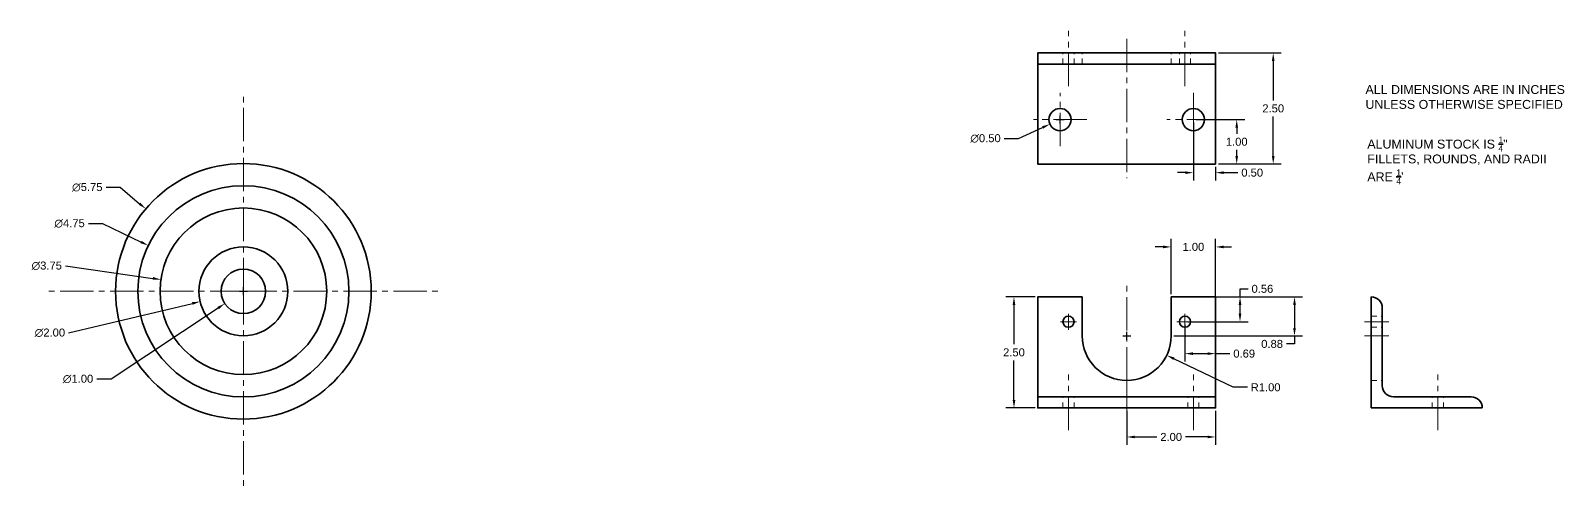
# Model space of a CAD drawing. Header units: inches. Extents: x 22.3 to 84.7, y -0.1 to 11.
# Drawn here: x 50.21 to 84.71, y 0.68 to 11.05 of the extents above; entities that cross this region are included whole.
import ezdxf

# ---------------------------------------------------------------- set-up
doc = ezdxf.new("R2010")
doc.units = ezdxf.units.IN
doc.header["$MEASUREMENT"] = 0
doc.linetypes.add('CENTER2', pattern=[1.125, 0.75, -0.125, 0.125, -0.125])
doc.linetypes.add('HIDDEN2', pattern=[0.1875, 0.125, -0.0625])
for name, color, linetype, lineweight in [('Center', 1, 'CENTER2', 13), ('Hidden', 3, 'HIDDEN2', 13), ('Visible', 6, 'Continuous', 35)]:
    doc.layers.add(name, color=color, linetype=linetype, lineweight=lineweight)
doc.layers.add('Text', color=7, linetype='Continuous', lineweight=35, true_color=0xa552a5)
doc.styles.get("Standard").update_dxf_attribs({"font": 'arial.ttf'})
doc.dimstyles.get("Standard").update_dxf_attribs({"dimtxt": 0.18, "dimasz": 0.18, "dimexe": 0.18, "dimexo": 0.0625, "dimgap": 0.09, "dimtad": 0, "dimtih": 1, "dimtoh": 1, "dimdec": 4, "dimzin": 0, "dimdsep": 46, "dimtxsty": 'Standard', "dimcen": 0.09, "dimadec": 0, "dimazin": 0, "dimtfac": 1, "dimtdec": 4, "dimtofl": 0, "dimtmove": 0, "dimatfit": 3, "dimfxl": 1, "dimtolj": 1, "dimtzin": 0, "dimarcsym": 0})

# ---------------------------------------------------------------- blocks, each defined once
blk = doc.blocks.new('*D26')
at = {"layer": 'Defpoints', "color": 0, "transparency": 16777216}
for p in [(52.795, 7.037), (57.188, 3.327)]:
    blk.add_point(p, dxfattribs=at)
at = {"layer": 'Text', "color": 0, "lineweight": -2, "transparency": 16777216}
for p, q in [((51.901, 7.522), (52.22, 7.522)), ((52.22, 7.522), (52.657, 7.153)), ((54.901, 5.182), (55.081, 5.182)), ((54.991, 5.092), (54.991, 5.272))]:
    blk.add_line(p, q, dxfattribs=at)
at = {"layer": 'Text', "color": 0, "transparency": 16777216}
blk.add_solid([(52.676, 7.176), (52.638, 7.13), (52.795, 7.037)], dxfattribs=at)
at = {"layer": 'Text', "color": 0, "transparency": 16777216, "insert": (51.479, 7.522), "char_height": 0.18, "attachment_point": 5}
blk.add_mtext('\\A1;∅5.75', dxfattribs=at)
blk = doc.blocks.new('*D27')
at = {"layer": 'Defpoints', "color": 0, "transparency": 16777216}
for p in [(52.851, 6.213), (57.131, 4.152)]:
    blk.add_point(p, dxfattribs=at)
at = {"layer": 'Text', "color": 0, "lineweight": -2, "transparency": 16777216}
for p, q in [((51.503, 6.709), (51.821, 6.709)), ((51.821, 6.709), (52.689, 6.291)), ((54.901, 5.182), (55.081, 5.182)), ((54.991, 5.092), (54.991, 5.272))]:
    blk.add_line(p, q, dxfattribs=at)
at = {"layer": 'Text', "color": 0, "transparency": 16777216}
blk.add_solid([(52.702, 6.318), (52.676, 6.264), (52.851, 6.213)], dxfattribs=at)
at = {"layer": 'Text', "color": 0, "transparency": 16777216, "insert": (51.08, 6.709), "char_height": 0.18, "attachment_point": 5}
blk.add_mtext('\\A1;∅4.75', dxfattribs=at)
blk = doc.blocks.new('*D28')
at = {"layer": 'Defpoints', "color": 0, "transparency": 16777216}
for p in [(53.135, 5.448), (56.847, 4.916)]:
    blk.add_point(p, dxfattribs=at)
at = {"layer": 'Text', "color": 0, "lineweight": -2, "transparency": 16777216}
for p, q in [((50.989, 5.756), (52.957, 5.474)), ((54.901, 5.182), (55.081, 5.182)), ((54.991, 5.092), (54.991, 5.272))]:
    blk.add_line(p, q, dxfattribs=at)
at = {"layer": 'Text', "color": 0, "transparency": 16777216}
blk.add_solid([(52.961, 5.504), (52.953, 5.444), (53.135, 5.448)], dxfattribs=at)
at = {"layer": 'Text', "color": 0, "transparency": 16777216, "insert": (50.567, 5.756), "char_height": 0.18, "attachment_point": 5}
blk.add_mtext('\\A1;∅3.75', dxfattribs=at)
blk = doc.blocks.new('*D29')
at = {"layer": 'Defpoints', "color": 0, "transparency": 16777216}
for p in [(55.964, 5.413), (54.018, 4.951)]:
    blk.add_point(p, dxfattribs=at)
at = {"layer": 'Text', "color": 0, "lineweight": -2, "transparency": 16777216}
for p, q in [((54.901, 5.182), (55.081, 5.182)), ((54.991, 5.092), (54.991, 5.272)), ((51.059, 4.249), (53.843, 4.91))]:
    blk.add_line(p, q, dxfattribs=at)
at = {"layer": 'Text', "color": 0, "transparency": 16777216}
blk.add_solid([(53.836, 4.939), (53.85, 4.88), (54.018, 4.951)], dxfattribs=at)
at = {"layer": 'Text', "color": 0, "transparency": 16777216, "insert": (50.638, 4.249), "char_height": 0.18, "attachment_point": 5}
blk.add_mtext('\\A1;∅2.00', dxfattribs=at)
blk = doc.blocks.new('*D30')
at = {"layer": 'Defpoints', "color": 0, "transparency": 16777216}
for p in [(55.408, 5.458), (54.574, 4.906)]:
    blk.add_point(p, dxfattribs=at)
at = {"layer": 'Text', "color": 0, "lineweight": -2, "transparency": 16777216}
for p, q in [((54.901, 5.182), (55.081, 5.182)), ((54.991, 5.092), (54.991, 5.272)), ((52.013, 3.21), (54.424, 4.807)), ((51.693, 3.21), (52.013, 3.21))]:
    blk.add_line(p, q, dxfattribs=at)
at = {"layer": 'Text', "color": 0, "transparency": 16777216}
blk.add_solid([(54.408, 4.832), (54.441, 4.782), (54.574, 4.906)], dxfattribs=at)
at = {"layer": 'Text', "color": 0, "transparency": 16777216, "insert": (51.271, 3.21), "char_height": 0.18, "attachment_point": 5}
blk.add_mtext('\\A1;∅1.00', dxfattribs=at)
blk = doc.blocks.new('*D31')
at = {"layer": 'Defpoints', "color": 0, "transparency": 16777216}
for p in [(73.591, 9.15), (73.136, 8.943)]:
    blk.add_point(p, dxfattribs=at)
at = {"layer": 'Text', "color": 0, "lineweight": -2, "transparency": 16777216}
for p, q in [((73.273, 9.047), (73.453, 9.047)), ((73.363, 8.957), (73.363, 9.137)), ((72.427, 8.622), (72.972, 8.869)), ((72.107, 8.622), (72.427, 8.622))]:
    blk.add_line(p, q, dxfattribs=at)
at = {"layer": 'Text', "color": 0, "transparency": 16777216}
blk.add_solid([(72.959, 8.896), (72.984, 8.842), (73.136, 8.943)], dxfattribs=at)
at = {"layer": 'Text', "color": 0, "transparency": 16777216, "insert": (71.686, 8.622), "char_height": 0.18, "attachment_point": 5}
blk.add_mtext('\\A1;∅0.50', dxfattribs=at)
blk = doc.blocks.new('*D32')
at = {"layer": 'Defpoints', "color": 0, "transparency": 16777216}
for p in [(76.363, 9.047), (76.863, 8.047), (76.863, 7.852)]:
    blk.add_point(p, dxfattribs=at)
at = {"layer": 'Text', "color": 0, "lineweight": -2, "transparency": 16777216}
for p, q in [((76.363, 8.984), (76.363, 7.672)), ((76.863, 7.984), (76.863, 7.672)), ((76.183, 7.852), (76.003, 7.852)), ((77.043, 7.852), (77.363, 7.852))]:
    blk.add_line(p, q, dxfattribs=at)
at = {"layer": 'Text', "color": 0, "transparency": 16777216}
for points in [[(76.183, 7.882), (76.183, 7.822), (76.363, 7.852)], [(77.043, 7.882), (77.043, 7.822), (76.863, 7.852)]]:
    blk.add_solid(points, dxfattribs=at)
at = {"layer": 'Text', "color": 0, "transparency": 16777216, "insert": (77.686, 7.852), "char_height": 0.18, "attachment_point": 5}
blk.add_mtext('\\A1;0.50', dxfattribs=at)
blk = doc.blocks.new('*D33')
at = {"layer": 'Defpoints', "color": 0, "transparency": 16777216}
for p in [(76.363, 9.047), (76.863, 8.047), (77.338, 8.047)]:
    blk.add_point(p, dxfattribs=at)
at = {"layer": 'Text', "color": 0, "lineweight": -2, "transparency": 16777216}
for p, q in [((76.426, 9.047), (77.518, 9.047)), ((77.338, 8.867), (77.338, 8.729)), ((77.338, 8.227), (77.338, 8.365)), ((76.926, 8.047), (77.518, 8.047))]:
    blk.add_line(p, q, dxfattribs=at)
at = {"layer": 'Text', "color": 0, "transparency": 16777216}
for points in [[(77.308, 8.867), (77.368, 8.867), (77.338, 9.047)], [(77.308, 8.227), (77.368, 8.227), (77.338, 8.047)]]:
    blk.add_solid(points, dxfattribs=at)
at = {"layer": 'Text', "color": 0, "transparency": 16777216, "insert": (77.338, 8.547), "char_height": 0.18, "attachment_point": 5}
blk.add_mtext('\\A1;1.00', dxfattribs=at)
blk = doc.blocks.new('*D34')
at = {"layer": 'Defpoints', "color": 0, "transparency": 16777216}
for p in [(76.863, 10.547), (76.863, 8.047), (78.159, 8.047)]:
    blk.add_point(p, dxfattribs=at)
at = {"layer": 'Text', "color": 0, "lineweight": -2, "transparency": 16777216}
for p, q in [((76.926, 10.547), (78.339, 10.547)), ((78.159, 10.367), (78.159, 9.479)), ((78.159, 8.227), (78.159, 9.115)), ((76.926, 8.047), (78.339, 8.047))]:
    blk.add_line(p, q, dxfattribs=at)
at = {"layer": 'Text', "color": 0, "transparency": 16777216}
for points in [[(78.129, 10.367), (78.189, 10.367), (78.159, 10.547)], [(78.129, 8.227), (78.189, 8.227), (78.159, 8.047)]]:
    blk.add_solid(points, dxfattribs=at)
at = {"layer": 'Text', "color": 0, "transparency": 16777216, "insert": (78.159, 9.297), "char_height": 0.18, "attachment_point": 5}
blk.add_mtext('\\A1;2.50', dxfattribs=at)
blk = doc.blocks.new('*D37')
at = {"layer": 'Defpoints', "color": 0, "transparency": 16777216}
for p in [(76.863, 5.058), (77.412, 5.058), (76.173, 4.498)]:
    blk.add_point(p, dxfattribs=at)
at = {"layer": 'Text', "color": 0, "lineweight": -2, "transparency": 16777216}
for p, q in [((77.412, 5.058), (77.412, 5.238)), ((77.412, 5.238), (77.592, 5.238)), ((76.926, 5.058), (77.592, 5.058)), ((77.412, 4.678), (77.412, 4.878)), ((76.236, 4.498), (77.592, 4.498))]:
    blk.add_line(p, q, dxfattribs=at)
at = {"layer": 'Text', "color": 0, "transparency": 16777216}
for points in [[(77.382, 4.878), (77.442, 4.878), (77.412, 5.058)], [(77.382, 4.678), (77.442, 4.678), (77.412, 4.498)]]:
    blk.add_solid(points, dxfattribs=at)
at = {"layer": 'Text', "color": 0, "transparency": 16777216, "insert": (77.916, 5.238), "char_height": 0.18, "attachment_point": 5}
blk.add_mtext('\\A1;0.56', dxfattribs=at)
blk = doc.blocks.new('*D38')
at = {"layer": 'Defpoints', "color": 0, "transparency": 16777216}
for p in [(75.863, 5.058), (75.863, 4.178), (78.638, 4.178)]:
    blk.add_point(p, dxfattribs=at)
at = {"layer": 'Text', "color": 0, "lineweight": -2, "transparency": 16777216}
for p, q in [((75.926, 5.058), (78.818, 5.058)), ((78.638, 4.878), (78.638, 4.358)), ((75.926, 4.178), (78.818, 4.178)), ((78.638, 4.178), (78.638, 3.998)), ((78.638, 3.998), (78.458, 3.998))]:
    blk.add_line(p, q, dxfattribs=at)
at = {"layer": 'Text', "color": 0, "transparency": 16777216}
for points in [[(78.608, 4.878), (78.668, 4.878), (78.638, 5.058)], [(78.608, 4.358), (78.668, 4.358), (78.638, 4.178)]]:
    blk.add_solid(points, dxfattribs=at)
at = {"layer": 'Text', "color": 0, "transparency": 16777216, "insert": (78.134, 3.998), "char_height": 0.18, "attachment_point": 5}
blk.add_mtext('\\A1;0.88', dxfattribs=at)
blk = doc.blocks.new('*D39')
at = {"layer": 'Defpoints', "color": 0, "transparency": 16777216}
for p in [(72.863, 5.058), (72.327, 2.558), (72.863, 2.558)]:
    blk.add_point(p, dxfattribs=at)
at = {"layer": 'Text', "color": 0, "lineweight": -2, "transparency": 16777216}
for p, q in [((72.801, 5.058), (72.147, 5.058)), ((72.327, 4.878), (72.327, 3.99)), ((72.327, 2.738), (72.327, 3.626)), ((72.801, 2.558), (72.147, 2.558))]:
    blk.add_line(p, q, dxfattribs=at)
at = {"layer": 'Text', "color": 0, "transparency": 16777216}
for points in [[(72.297, 4.878), (72.357, 4.878), (72.327, 5.058)], [(72.297, 2.738), (72.357, 2.738), (72.327, 2.558)]]:
    blk.add_solid(points, dxfattribs=at)
at = {"layer": 'Text', "color": 0, "transparency": 16777216, "insert": (72.327, 3.808), "char_height": 0.18, "attachment_point": 5}
blk.add_mtext('\\A1;2.50', dxfattribs=at)
blk = doc.blocks.new('*D40')
at = {"layer": 'Defpoints', "color": 0, "transparency": 16777216}
for p in [(74.863, 4.178), (75.764, 3.743)]:
    blk.add_point(p, dxfattribs=at)
at = {"layer": 'Text', "color": 0, "lineweight": -2, "transparency": 16777216}
for p, q in [((74.773, 4.178), (74.953, 4.178)), ((74.863, 4.088), (74.863, 4.268)), ((77.259, 3.022), (75.926, 3.665)), ((77.579, 3.022), (77.259, 3.022))]:
    blk.add_line(p, q, dxfattribs=at)
at = {"layer": 'Text', "color": 0, "transparency": 16777216}
blk.add_solid([(75.939, 3.692), (75.913, 3.638), (75.764, 3.743)], dxfattribs=at)
at = {"layer": 'Text', "color": 0, "transparency": 16777216, "insert": (77.988, 3.022), "char_height": 0.18, "attachment_point": 5}
blk.add_mtext('\\A1;R1.00', dxfattribs=at)
blk = doc.blocks.new('*D41')
at = {"layer": 'Defpoints', "color": 0, "transparency": 16777216}
for p in [(74.863, 2.558), (76.863, 2.558), (74.863, 1.905)]:
    blk.add_point(p, dxfattribs=at)
at = {"layer": 'Text', "color": 0, "lineweight": -2, "transparency": 16777216}
for p, q in [((74.863, 2.495), (74.863, 1.725)), ((76.863, 2.495), (76.863, 1.725)), ((75.043, 1.905), (75.538, 1.905)), ((76.683, 1.905), (76.188, 1.905))]:
    blk.add_line(p, q, dxfattribs=at)
at = {"layer": 'Text', "color": 0, "transparency": 16777216}
for points in [[(75.043, 1.935), (75.043, 1.875), (74.863, 1.905)], [(76.683, 1.935), (76.683, 1.875), (76.863, 1.905)]]:
    blk.add_solid(points, dxfattribs=at)
at = {"layer": 'Text', "color": 0, "transparency": 16777216, "insert": (75.863, 1.905), "char_height": 0.18, "attachment_point": 5}
blk.add_mtext('\\A1;2.00', dxfattribs=at)
blk = doc.blocks.new('*D49')
at = {"layer": 'Defpoints', "color": 0, "transparency": 16777216}
for p in [(76.863, 6.181), (75.863, 5.058), (76.863, 2.558)]:
    blk.add_point(p, dxfattribs=at)
at = {"layer": 'Text', "color": 0, "lineweight": -2, "transparency": 16777216}
for p, q in [((75.863, 5.12), (75.863, 6.361)), ((76.863, 2.62), (76.863, 6.361)), ((75.683, 6.181), (75.503, 6.181)), ((77.043, 6.181), (77.223, 6.181))]:
    blk.add_line(p, q, dxfattribs=at)
at = {"layer": 'Text', "color": 0, "transparency": 16777216}
for points in [[(75.683, 6.211), (75.683, 6.151), (75.863, 6.181)], [(77.043, 6.211), (77.043, 6.151), (76.863, 6.181)]]:
    blk.add_solid(points, dxfattribs=at)
at = {"layer": 'Text', "color": 0, "transparency": 16777216, "insert": (76.363, 6.181), "char_height": 0.18, "attachment_point": 5}
blk.add_mtext('\\A1;1.00', dxfattribs=at)
blk = doc.blocks.new('*D65')
at = {"layer": 'Defpoints', "color": 0, "transparency": 16777216}
for p in [(76.173, 4.498), (76.863, 3.78), (76.863, 2.558)]:
    blk.add_point(p, dxfattribs=at)
at = {"layer": 'Text', "color": 0, "lineweight": -2, "transparency": 16777216}
for p, q in [((76.173, 4.435), (76.173, 3.6)), ((76.863, 2.62), (76.863, 3.96)), ((76.353, 3.78), (76.683, 3.78)), ((76.863, 3.78), (77.183, 3.78))]:
    blk.add_line(p, q, dxfattribs=at)
at = {"layer": 'Text', "color": 0, "transparency": 16777216}
for points in [[(76.353, 3.81), (76.353, 3.75), (76.173, 3.78)], [(76.683, 3.81), (76.683, 3.75), (76.863, 3.78)]]:
    blk.add_solid(points, dxfattribs=at)
at = {"layer": 'Text', "color": 0, "transparency": 16777216, "insert": (77.506, 3.78), "char_height": 0.18, "attachment_point": 5}
blk.add_mtext('\\A1;0.69', dxfattribs=at)

msp = doc.modelspace()

# ---------------------------------------------------------------- linework, layer by layer
at = {"layer": 'Center'}
for p, q in [((73.55315, 9.79674), (73.55315, 11.04674)), ((76.17315, 9.79674), (76.17315, 11.04674)), ((74.86315, 10.86674), (74.86315, 7.72674)), ((54.99116, 5.18211), (54.99116, 9.68211)), ((73.36315, 8.44674), (73.36315, 9.64674)), ((76.36315, 9.64674), (76.36315, 8.44674)), ((73.96315, 9.04674), (72.76315, 9.04674)), ((76.96315, 9.04674), (75.76315, 9.04674)), ((54.99116, 5.18211), (50.49116, 5.18211)), ((54.99116, 5.18211), (59.49116, 5.18211)), ((54.99116, 5.18211), (54.99116, 0.68211)), ((74.86315, 3.1777), (74.86315, 5.3777)), ((73.55315, 4.4977), (73.37315, 4.4977)), ((73.55315, 4.4977), (73.55315, 4.6777)), ((73.55315, 4.4977), (73.55315, 4.6227)), ((73.55315, 4.4977), (73.73315, 4.4977)), ((73.55315, 4.4977), (73.55315, 4.3177)), ((76.17315, 4.4977), (75.99315, 4.4977)), ((76.17315, 4.4977), (76.17315, 4.6777)), ((76.17315, 4.4977), (76.17315, 4.6227)), ((76.17315, 4.4977), (76.17315, 4.3177)), ((76.17315, 4.4977), (76.35315, 4.4977)), ((80.21315, 4.4977), (80.76315, 4.4977)), ((80.76315, 4.1777), (80.21315, 4.1777)), ((73.55315, 2.0577), (73.55315, 3.3077)), ((74.86315, 3.1777), (74.86315, 2.2377)), ((76.36315, 2.0577), (76.36315, 3.3077)), ((81.86315, 2.0577), (81.86315, 3.3077))]:
    msp.add_line(p, q, dxfattribs=at)
at = {"layer": 'Hidden'}
for p, q in [((73.42815, 10.29674), (73.42815, 10.54674)), ((73.67815, 10.29674), (73.67815, 10.54674)), ((73.86315, 10.29674), (73.86315, 10.54674)), ((75.86315, 10.29674), (75.86315, 10.54674)), ((76.04815, 10.29674), (76.04815, 10.54674)), ((76.29815, 10.29674), (76.29815, 10.54674)), ((80.36315, 4.6227), (80.61315, 4.6227)), ((80.36315, 4.3727), (80.61315, 4.3727)), ((80.36315, 3.1777), (80.61315, 3.1777)), ((73.42815, 2.5577), (73.42815, 2.8077)), ((73.67815, 2.5577), (73.67815, 2.8077)), ((76.23815, 2.5577), (76.23815, 2.8077)), ((76.48815, 2.5577), (76.48815, 2.8077)), ((81.73815, 2.5577), (81.73815, 2.8077)), ((81.98815, 2.5577), (81.98815, 2.8077))]:
    msp.add_line(p, q, dxfattribs=at)
at = {"layer": 'Visible'}
for p, q in [((72.86315, 10.29674), (76.86315, 10.29674)), ((80.36315, 5.0577), (80.36315, 2.5577)), ((80.36315, 5.0577), (80.36315, 5.0577)), ((80.61315, 4.8077), (80.61315, 3.0577)), ((76.86315, 2.8077), (72.86315, 2.8077)), ((80.86315, 2.8077), (82.61315, 2.8077)), ((80.36315, 2.5577), (82.86315, 2.5577)), ((82.86315, 2.5577), (82.86315, 2.5577))]:
    msp.add_line(p, q, dxfattribs=at)
msp.add_lwpolyline([(76.86315, 8.04674), (72.86315, 8.04674), (72.86315, 10.54674), (76.86315, 10.54674)], close=True, dxfattribs=at)
msp.add_lwpolyline([(73.86315, 5.0577), (73.86315, 4.1777, 1), (75.86315, 4.1777), (75.86315, 5.0577), (76.86315, 5.0577), (76.86315, 2.5577), (72.86315, 2.5577), (72.86315, 5.0577)], format="xyb", close=True, dxfattribs=at)
for centre, radius in [((73.36315, 9.04674), 0.25), ((76.36315, 9.04674), 0.25), ((54.99116, 5.18211), 2.875), ((54.99116, 5.18211), 2.375), ((54.99116, 5.18211), 1.875), ((54.99116, 5.18211), 1), ((54.99116, 5.18211), 0.5), ((73.55315, 4.4977), 0.125), ((76.17315, 4.4977), 0.125)]:
    msp.add_circle(centre, radius, dxfattribs=at)
for centre, start, end in [((80.36315, 4.8077), 0, 90), ((80.86315, 3.0577), 180, 270), ((82.61315, 2.5577), 0, 90)]:
    msp.add_arc(centre, 0.25, start, end, dxfattribs=at)

# ---------------------------------------------------------------- texts
at = {"layer": 'Text', "char_height": 0.2, "attachment_point": 1}
for s, width, insert in [('ALL DIMENSIONS ARE IN INCHES\\PUNLESS OTHERWISE SPECIFIED', 5.0526074, (80.23444, 9.82179)), ('\\A1;ALUMINUM STOCK IS {\\H0.7x;\\S1/4;}" \\PFILLETS, ROUNDS, AND RADII ARE {\\H0.7x;\\S1/4;}\'', 4.5447435, (80.27593, 8.66317))]:
    msp.add_mtext_dynamic_manual_height_columns(s, width=width, gutter_width=1, heights=[0], dxfattribs=dict(at, insert=insert))

# ---------------------------------------------------------------- dimensions: what is measured, and where the dimension line sits
at = {"layer": 'Text'}
for base, p1, p2, picture, middle in [((78.15897, 8.04674), (76.86315, 10.54674), (76.86315, 8.04674), '*D34', (78.15897, 9.29674)), ((77.33844, 8.04674), (76.36315, 9.04674), (76.86315, 8.04674), '*D33', (77.33844, 8.54674)), ((77.41202, 5.0577), (76.17315, 4.4977), (76.86315, 5.0577), '*D37', (77.91574, 5.2377)), ((72.32708, 2.5577), (72.86315, 5.0577), (72.86315, 2.5577), '*D39', (72.32708, 3.8077)), ((78.63798, 4.1777), (75.86315, 5.0577), (75.86315, 4.1777), '*D38', (78.13402, 3.9977))]:
    dim = msp.add_linear_dim(base=base, p1=p1, p2=p2, angle=90, dimstyle='Standard', override={"dimdec": 2}, dxfattribs=at)
    dim.commit()
    dim.dimension.update_dxf_attribs({"geometry": picture, "text_midpoint": middle})
for p1, p2, picture, middle in [((73.59076, 9.15016), (73.13555, 8.94332), '*D31', (71.68611, 8.62154)), ((57.1877, 3.32716), (52.79462, 7.03706), '*D26', (51.47892, 7.52219)), ((57.13098, 4.15166), (52.85135, 6.21256), '*D27', (51.08024, 6.70851)), ((56.84715, 4.91579), (53.13517, 5.44844), '*D28', (50.98944, 5.75633)), ((55.96412, 5.4131), (54.01821, 4.95112), '*D29', (51.05914, 4.24861)), ((55.40806, 5.45815), (54.57427, 4.90607), '*D30', (51.27127, 3.20987))]:
    dim = msp.add_diameter_dim_2p(p1=p1, p2=p2, dimstyle='Standard', override={"dimdec": 2}, dxfattribs=at)
    dim.commit()
    dim.dimension.update_dxf_attribs({"geometry": picture, "text_midpoint": middle, "dimtype": 163})
for base, p1, p2, picture, middle in [((76.86315, 7.8521), (76.36315, 9.04674), (76.86315, 8.04674), '*D32', (77.68648, 7.8521)), ((76.86315, 3.77996), (76.17315, 4.4977), (76.86315, 2.5577), '*D65', (77.50648, 3.77996))]:
    dim = msp.add_linear_dim(base=base, p1=p1, p2=p2, dimstyle='Standard', override={"dimdec": 2}, dxfattribs=at)
    dim.commit()
    dim.dimension.update_dxf_attribs({"geometry": picture, "text_midpoint": middle, "dimtype": 160})
for base, p1, p2, picture, middle in [((76.86315, 6.1809), (75.86315, 5.0577), (76.86315, 2.5577), '*D49', (76.36315, 6.1809)), ((74.86315, 1.9051), (76.86315, 2.5577), (74.86315, 2.5577), '*D41', (75.86315, 1.9051))]:
    dim = msp.add_linear_dim(base=base, p1=p1, p2=p2, dimstyle='Standard', override={"dimdec": 2}, dxfattribs=at)
    dim.commit()
    dim.dimension.update_dxf_attribs({"geometry": picture, "text_midpoint": middle})
dim = msp.add_radius_dim(center=(74.86315, 4.1777), mpoint=(75.76387, 3.74328), dimstyle='Standard', override={"dimdec": 2}, dxfattribs=at)
dim.commit()
dim.dimension.update_dxf_attribs({"geometry": '*D40', "text_midpoint": (77.98817, 3.02231), "dimtype": 164})

doc.saveas('drawing.dxf')
